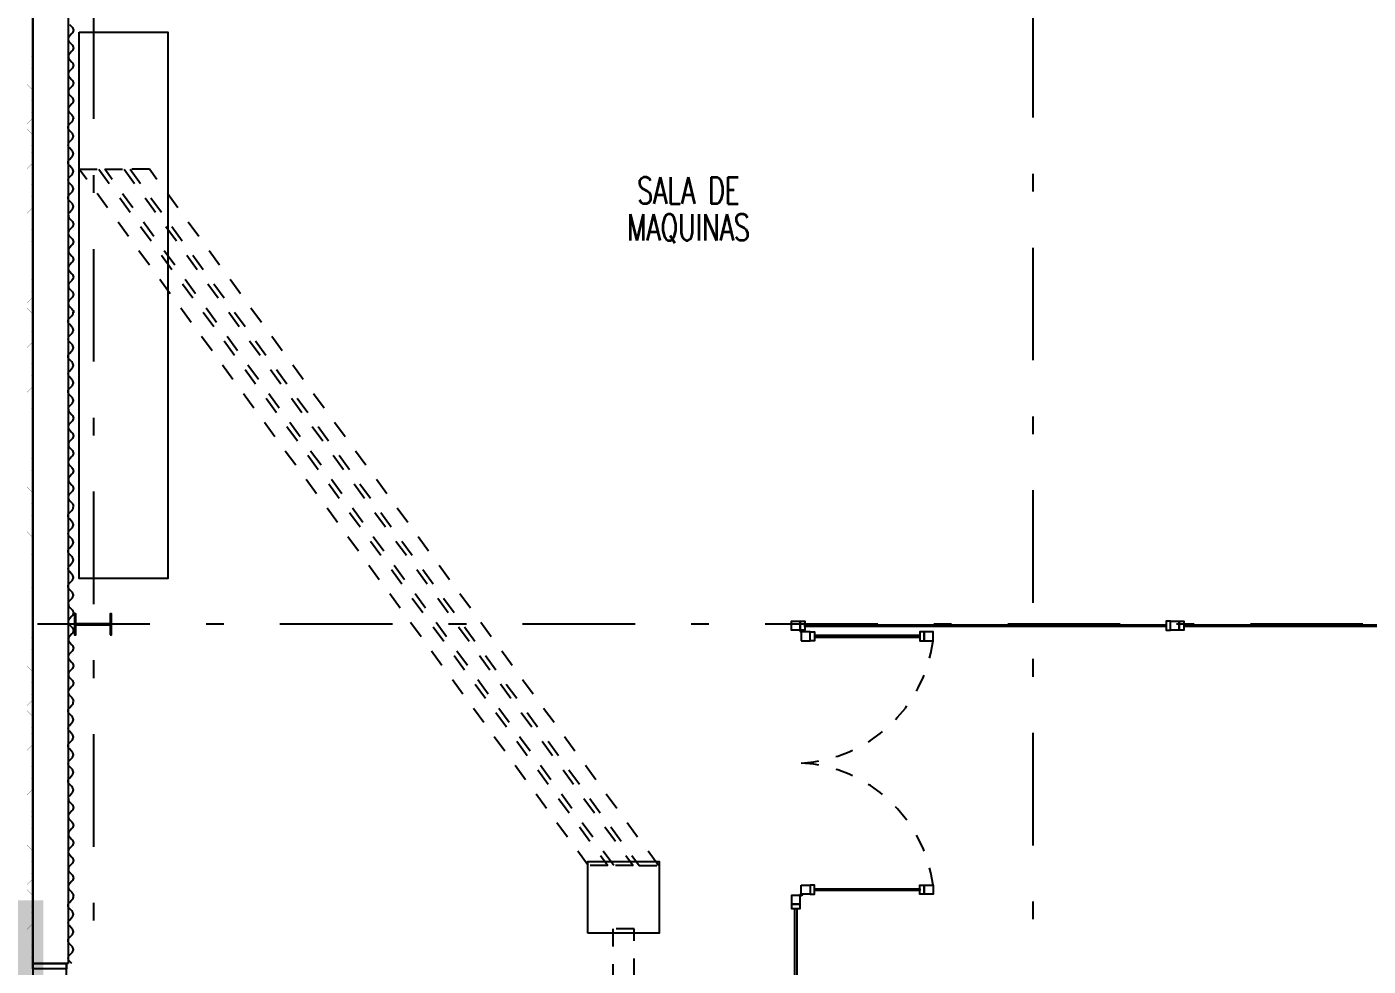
# Model space of a CAD drawing. Header units: millimetres. Extents: x -579 to 213, y -67 to 509.
# Drawn here: x -53.42 to -45.85, y 35.49 to 40.79 of the extents above; entities that cross this region are included whole.
import ezdxf
from ezdxf.enums import TextEntityAlignment as Align
from ezdxf.xclip import XClip

# ---------------------------------------------------------------- set-up
doc = ezdxf.new("R2010")
doc.units = ezdxf.units.MM
doc.header["$LTSCALE"] = 0.1
for name, pattern in [('X REF - ANELO INST bind$0$X REF - ANELO$0$DASHDOT2', [12.7, 6.35, -3.175, 0, -3.175]), ('X REF - ANELO INST bind$0$X REF - ANELO$0$DASHED2', [0.375, 0.25, -0.125]), ('X REF - ANELO INST bind$0$X REF - ANELO$0$HIDDEN2', [0.1875, 0.125, -0.0625])]:
    doc.linetypes.add(name, pattern=pattern)
for name, color, linetype in [('X REF - ANELO INST bind$0$X REF - ANELO EXT$0$A-GRANZA', 8, 'Continuous'), ('X REF - ANELO INST bind$0$X REF - ANELO$0$A-CHAPA ACANALADA', 8, 'Continuous'), ('X REF - ANELO INST bind$0$X REF - ANELO$0$A-CHAPA TRAPEZOIDAL', 8, 'Continuous'), ('X REF - ANELO INST bind$0$X REF - ANELO$0$A-TABIQUE HºAº', 7, 'Continuous'), ('X REF - ANELO INST bind$0$X REF - ANELO$0$C-METALICA', 8, 'Continuous'), ('X REF - ANELO INST bind$0$X REF - ANELO$0$IE-CAÑEROS', 8, 'Continuous'), ('X REF - ANELO INST bind$0$X REF - ANELO$0$MET-COLUMNA METALICA', 7, 'Continuous'), ('X REF - ANELO INST bind$0$X REF - ANELO$0$MET-EJE CABRIADAS', 8, 'X REF - ANELO INST bind$0$X REF - ANELO$0$DASHDOT2'), ('X REF - ANELO INST bind$0$X REF - ANELO$0$PROY-CAÑEROS', 8, 'X REF - ANELO INST bind$0$X REF - ANELO$0$HIDDEN2'), ('X REF - ANELO INST bind$0$X REF - ANELO$0$R-NOMBRE LOCAL', 7, 'Continuous')]:
    doc.layers.add(name, color=color, linetype=linetype)
doc.styles.add('X REF - ANELO INST bind$0$X REF - ANELO$0$VAUX', font='romans.shx', dxfattribs={"width": 0.85})

# ---------------------------------------------------------------- blocks, each defined once
blk = doc.blocks.new('X REF - ANELO INST bind$0$X REF - ANELO$0$COL MET 20')
at = {"layer": 'X REF - ANELO INST bind$0$X REF - ANELO$0$MET-COLUMNA METALICA'}
blk.add_hatch(color=256, dxfattribs=at).paths.add_polyline_path([(-0.0971, -0.0036, -0.414214), (-0.0935, 0), (0.0935, 0, -0.414214), (0.0971, -0.0036), (0.0971, -0.0568), (0.1045, -0.0568), (0.1045, 0.0615), (0.0971, 0.0615), (0.0971, 0.0083, -0.414214), (0.0935, 0.0047), (-0.0935, 0.0047, -0.414214), (-0.0971, 0.0083), (-0.0971, 0.0615), (-0.1045, 0.0615), (-0.1045, -0.0568), (-0.0971, -0.0568)])
blk.add_lwpolyline([(-0.0971, -0.0568), (-0.1045, -0.0568), (-0.1045, 0.0615), (-0.0971, 0.0615), (-0.0971, 0.0083, 0.414214), (-0.0935, 0.0047), (0.0935, 0.0047, 0.414214), (0.0971, 0.0083), (0.0971, 0.0615), (0.1045, 0.0615), (0.1045, -0.0568), (0.0971, -0.0568), (0.0971, -0.0036, 0.414214), (0.0935, 0), (-0.0935, 0, 0.414214), (-0.0971, -0.0036)], format="xyb", close=True, dxfattribs=at)
blk = doc.blocks.new('X REF - ANELO INST bind$0$X REF - ANELO EXT')
at = {"layer": 'X REF - ANELO INST bind$0$X REF - ANELO EXT$0$A-GRANZA'}
h = blk.add_hatch(dxfattribs=at)
h.set_pattern_fill('AR-CONC', color=256, scale=0.005)
h.paths.add_polyline_path([(-41.9489, -3.4173), (-41.9489, -4.0173), (-42.5489, -4.0173), (-42.5489, -3.4173)])
h.paths.add_polyline_path([(-56.044, -4.0173), (-56.644, -4.0173), (-56.644, -3.4173), (-56.044, -3.4173)])
h.paths.add_polyline_path([(-53.3284, 35.8599), (-53.3284, 32.3713), (-57.0987, 32.3713), (-57.0987, 17.3824), (-55.5284, 17.3824), (-55.5284, -2.5346), (-39.9626, -2.5346), (-39.9625, -5.8465), (-58.1316, -5.8465), (-58.1316, 35.8599)])
h.paths.add_polyline_path([(-56.044, 15.4812), (-56.644, 15.4812), (-56.644, 16.0812), (-56.044, 16.0812)])
blk = doc.blocks.new('X REF - ANELO INST bind$0$X REF - ANELO$0$N Local')
at = {"layer": 'X REF - ANELO INST bind$0$X REF - ANELO$0$R-NOMBRE LOCAL', "lineweight": 0, "style": 'X REF - ANELO INST bind$0$X REF - ANELO$0$VAUX', "width": 0.85}
for p in [(6337.5718, -934.4549), (6337.5718, -934.7149)]:
    blk.add_attdef('NOMBRE', text='', height=0.1823, dxfattribs=at).set_placement(p, align=Align.CENTER)
blk = doc.blocks.new('X REF - ANELO INST bind$0$X REF - ANELO')
at = {"layer": 'X REF - ANELO INST bind$0$X REF - ANELO$0$A-CHAPA ACANALADA', "elevation": 0}
for points in [[(-53.1813, 40.8062), (-53.1672, 40.7922, -0.414214), (-53.1672, 40.7547), (-53.1813, 40.7406, 0.414214), (-53.1813, 40.7062), (-53.1672, 40.6922, -0.414214), (-53.1672, 40.6547), (-53.1813, 40.6406, 0.414214), (-53.1813, 40.6075), (-53.1672, 40.5935, -0.414214), (-53.1672, 40.556), (-53.1813, 40.5419, 0.414214), (-53.1813, 40.5075), (-53.1672, 40.4935, -0.414214), (-53.1672, 40.456), (-53.1813, 40.4419, 0.414214), (-53.1813, 40.4089), (-53.1672, 40.3948, -0.414214), (-53.1672, 40.3573), (-53.1813, 40.3433, 0.414214), (-53.1813, 40.3089), (-53.1672, 40.2948, -0.219544), (-53.1593, 40.2734, -0.923906)], [(-53.1876, 39.7277), (-53.1876, 39.728, -0.181707), (-53.1813, 39.7449), (-53.1672, 39.759, 0.414214), (-53.1672, 39.7965), (-53.1813, 39.8105, -0.414214), (-53.1813, 39.8449), (-53.1672, 39.859, 0.414214), (-53.1672, 39.8965), (-53.1813, 39.9105, -0.414214), (-53.1813, 39.9436), (-53.1672, 39.9576, 0.414214), (-53.1672, 39.9951), (-53.1813, 40.0092, -0.414214), (-53.1813, 40.0436), (-53.1672, 40.0576, 0.414214), (-53.1672, 40.0951), (-53.1813, 40.1092, -0.414214), (-53.1813, 40.1423), (-53.1672, 40.1563, 0.414214), (-53.1672, 40.1938), (-53.1813, 40.2078, -0.414214), (-53.1813, 40.2423), (-53.1672, 40.2563, 0.219544), (-53.1593, 40.2777, 0.923906)], [(-53.1876, 39.7283), (-53.1876, 39.728, 0.181707), (-53.1813, 39.7111), (-53.1672, 39.6971, -0.414214), (-53.1672, 39.6596), (-53.1813, 39.6455, 0.414214), (-53.1813, 39.6111), (-53.1672, 39.5971, -0.414214), (-53.1672, 39.5596), (-53.1813, 39.5455, 0.414214), (-53.1813, 39.5125), (-53.1672, 39.4984, -0.414214), (-53.1672, 39.4609), (-53.1813, 39.4469, 0.414214), (-53.1813, 39.4125), (-53.1672, 39.3984, -0.414214), (-53.1672, 39.3609), (-53.1813, 39.3469, 0.414214), (-53.1813, 39.3138), (-53.1672, 39.2998, -0.414214), (-53.1672, 39.2623), (-53.1813, 39.2482, 0.414214), (-53.1813, 39.2138), (-53.1672, 39.1998, -0.219544), (-53.1593, 39.1783, -0.923906)], [(-53.1876, 38.6326), (-53.1876, 38.633, -0.181707), (-53.1813, 38.6499), (-53.1672, 38.6639, 0.414214), (-53.1672, 38.7014), (-53.1813, 38.7154, -0.414214), (-53.1813, 38.7499), (-53.1672, 38.7639, 0.414214), (-53.1672, 38.8014), (-53.1813, 38.8154, -0.414214), (-53.1813, 38.8485), (-53.1672, 38.8626, 0.414214), (-53.1672, 38.9001), (-53.1813, 38.9141, -0.414214), (-53.1813, 38.9485), (-53.1672, 38.9626, 0.414214), (-53.1672, 39.0001), (-53.1813, 39.0141, -0.414214), (-53.1813, 39.0472), (-53.1672, 39.0612, 0.414214), (-53.1672, 39.0987), (-53.1813, 39.1128, -0.414214), (-53.1813, 39.1472), (-53.1672, 39.1612, 0.219544), (-53.1593, 39.1826, 0.923906)], [(-53.1876, 38.6333), (-53.1876, 38.633, 0.181707), (-53.1813, 38.6161), (-53.1672, 38.6021, -0.414214), (-53.1672, 38.5646), (-53.1813, 38.5505, 0.414214), (-53.1813, 38.5161), (-53.1672, 38.5021, -0.414214), (-53.1672, 38.4646), (-53.1813, 38.4505, 0.414214), (-53.1813, 38.4175), (-53.1672, 38.4034, -0.414214), (-53.1672, 38.3659), (-53.1813, 38.3519, 0.414214), (-53.1813, 38.3175), (-53.1672, 38.3034, -0.414214), (-53.1672, 38.2659), (-53.1813, 38.2519, 0.414214), (-53.1813, 38.2188), (-53.1672, 38.2047, -0.414214), (-53.1672, 38.1672), (-53.1813, 38.1532, 0.414214), (-53.1813, 38.1188), (-53.1672, 38.1047, -0.219544), (-53.1593, 38.0833, -0.923906)], [(-53.1876, 37.5333), (-53.1876, 37.5336, -0.181707), (-53.1813, 37.5505), (-53.1672, 37.5646, 0.414214), (-53.1672, 37.6021), (-53.1813, 37.6161, -0.414214), (-53.1813, 37.6505), (-53.1672, 37.6646, 0.414214), (-53.1672, 37.7021), (-53.1813, 37.7161, -0.414214), (-53.1813, 37.7492), (-53.1672, 37.7633, 0.414214), (-53.1672, 37.8008), (-53.1813, 37.8148, -0.414214), (-53.1813, 37.8492), (-53.1672, 37.8633, 0.414214), (-53.1672, 37.9008), (-53.1813, 37.9148, -0.414214), (-53.1813, 37.9479), (-53.1672, 37.9619, 0.414214), (-53.1672, 37.9994), (-53.1813, 38.0135, -0.414214), (-53.1813, 38.0479), (-53.1672, 38.0619, 0.219544), (-53.1593, 38.0833, 0.923906)], [(-53.1876, 37.5333), (-53.1876, 37.533, 0.181707), (-53.1813, 37.5161), (-53.1672, 37.5021, -0.414214), (-53.1672, 37.4646), (-53.1813, 37.4505, 0.414214), (-53.1813, 37.4161), (-53.1672, 37.4021, -0.414214), (-53.1672, 37.3646), (-53.1813, 37.3505, 0.414214), (-53.1813, 37.3175), (-53.1672, 37.3034, -0.414214), (-53.1672, 37.2659), (-53.1813, 37.2519, 0.414214), (-53.1813, 37.2175), (-53.1672, 37.2034, -0.414214), (-53.1672, 37.1659), (-53.1813, 37.1519, 0.414214), (-53.1813, 37.1188), (-53.1672, 37.1047, -0.414214), (-53.1672, 37.0672), (-53.1813, 37.0532, 0.414214), (-53.1813, 37.0188), (-53.1672, 37.0047, -0.219544), (-53.1593, 36.9833, -0.923906)], [(-53.1876, 36.4333), (-53.1876, 36.4336, -0.181707), (-53.1813, 36.4505), (-53.1672, 36.4646, 0.414214), (-53.1672, 36.5021), (-53.1813, 36.5161, -0.414214), (-53.1813, 36.5505), (-53.1672, 36.5646, 0.414214), (-53.1672, 36.6021), (-53.1813, 36.6161, -0.414214), (-53.1813, 36.6492), (-53.1672, 36.6633, 0.414214), (-53.1672, 36.7008), (-53.1813, 36.7148, -0.414214), (-53.1813, 36.7492), (-53.1672, 36.7633, 0.414214), (-53.1672, 36.8008), (-53.1813, 36.8148, -0.414214), (-53.1813, 36.8479), (-53.1672, 36.8619, 0.414214), (-53.1672, 36.8994), (-53.1813, 36.9135, -0.414214), (-53.1813, 36.9479), (-53.1672, 36.9619, 0.219544), (-53.1593, 36.9833, 0.923906)], [(-53.1876, 36.434), (-53.1876, 36.4336, 0.181707), (-53.1813, 36.4168), (-53.1672, 36.4027, -0.414214), (-53.1672, 36.3652), (-53.1813, 36.3512, 0.414214), (-53.1813, 36.3168), (-53.1672, 36.3027, -0.414214), (-53.1672, 36.2652), (-53.1813, 36.2512, 0.414214), (-53.1813, 36.2181), (-53.1672, 36.204, -0.414214), (-53.1672, 36.1665), (-53.1813, 36.1525, 0.414214), (-53.1813, 36.1181), (-53.1672, 36.104, -0.414214), (-53.1672, 36.0665), (-53.1813, 36.0525, 0.414214), (-53.1813, 36.0194), (-53.1672, 36.0054, -0.414214), (-53.1672, 35.9679), (-53.1813, 35.9538, 0.414214), (-53.1813, 35.9194), (-53.1672, 35.9054, -0.219544), (-53.1593, 35.884, -0.923906)], [(-53.168, 35.5035), (-53.1813, 35.5168, -0.414214), (-53.1813, 35.5498), (-53.1672, 35.5639, 0.414214), (-53.1672, 35.6014), (-53.1813, 35.6154, -0.414214), (-53.1813, 35.6498), (-53.1672, 35.6639, 0.414214), (-53.1672, 35.7014), (-53.1813, 35.7154, -0.414214), (-53.1813, 35.7485), (-53.1672, 35.7625, 0.414214), (-53.1672, 35.8), (-53.1813, 35.8141, -0.414214), (-53.1813, 35.8485), (-53.1672, 35.8625, 0.219544), (-53.1593, 35.884)]]:
    blk.add_lwpolyline(points, format="xyb", dxfattribs=at)
at = {"layer": 'X REF - ANELO INST bind$0$X REF - ANELO$0$A-CHAPA TRAPEZOIDAL', "linetype": 'X REF - ANELO INST bind$0$X REF - ANELO$0$HIDDEN2'}
for points in [[(-53.3922, 40.8083, 0.0006, 0.0006, 0), (-53.3922, 40.7783, 0.0006, 0.0006, 0), (-53.4205, 40.7501, 0.0006, 0.0006, 0), (-53.4205, 40.7201, 0.0006, 0.0006, 0), (-53.3922, 40.6918, 0.0006, 0.0006, 0), (-53.3922, 40.6618, 0.0006, 0.0006, 0), (-53.3962, 40.6578, 0.0006, 0.0006, 0), (-53.3962, 40.6278, 0.0006, 0.0006, 0), (-53.3922, 40.6238, 0.0006, 0.0006, 0), (-53.3922, 40.5938, 0.0006, 0.0006, 0), (-53.3962, 40.5898, 0.0006, 0.0006, 0), (-53.3962, 40.5598, 0.0006, 0.0006, 0), (-53.3922, 40.5558, 0.0006, 0.0006, 0), (-53.3922, 40.5258, 0.0006, 0.0006, 0), (-53.4205, 40.4975, 0.0006, 0.0006, 0), (-53.4205, 40.4675, 0.0006, 0.0006, 0), (-53.3922, 40.4392, 0.0006, 0.0006, 0), (-53.3922, 40.4092, 0.0006, 0.0006, 0), (-53.3962, 40.4052, 0.0006, 0.0006, 0), (-53.3962, 40.3752, 0.0006, 0.0006, 0), (-53.3922, 40.3712, 0.0006, 0.0006, 0), (-53.3922, 40.3412, 0.0006, 0.0006, 0), (-53.3962, 40.3372, 0.0006, 0.0006, 0), (-53.3962, 40.3072, 0.0006, 0.0006, 0), (-53.3922, 40.3032, 0.0006, 0.0006, 0), (-53.3922, 40.2732, 0.0006, 0.0006, 0), (-53.4205, 40.2449, 0.0006, 0.0006, 0), (-53.4205, 40.2149, 0.0006, 0.0006, 0), (-53.3922, 40.1866, 0.0006, 0.0006, 0), (-53.3922, 40.1566, 0.0006, 0.0006, 0), (-53.3962, 40.1526, 0.0006, 0.0006, 0), (-53.3962, 40.1226, 0.0006, 0.0006, 0), (-53.3922, 40.1186, 0.0006, 0.0006, 0), (-53.3922, 40.0886, 0.0006, 0.0006, 0), (-53.3962, 40.0846, 0.0006, 0.0006, 0), (-53.3962, 40.0546, 0.0006, 0.0006, 0), (-53.3922, 40.0506, 0.0006, 0.0006, 0), (-53.3922, 40.0206, 0.0006, 0.0006, 0), (-53.4205, 39.9924, 0.0006, 0.0006, 0), (-53.4205, 39.9624, 0.0006, 0.0006, 0), (-53.3922, 39.9341, 0.0006, 0.0006, 0), (-53.3922, 39.9041, 0.0006, 0.0006, 0), (-53.3962, 39.9001, 0.0006, 0.0006, 0), (-53.3962, 39.8701, 0.0006, 0.0006, 0), (-53.3922, 39.8661, 0.0006, 0.0006, 0), (-53.3922, 39.8361, 0.0006, 0.0006, 0), (-53.3962, 39.8321, 0.0006, 0.0006, 0), (-53.3962, 39.8021, 0.0006, 0.0006, 0), (-53.3922, 39.7981, 0.0006, 0.0006, 0), (-53.3922, 39.7681, 0.0006, 0.0006, 0), (-53.4205, 39.7398, 0.0006, 0.0006, 0), (-53.4205, 39.7098, 0.0006, 0.0006, 0), (-53.3922, 39.6815, 0.0006, 0.0006, 0), (-53.3922, 39.6515, 0.0006, 0.0006, 0), (-53.3962, 39.6475, 0.0006, 0.0006, 0), (-53.3962, 39.6175, 0.0006, 0.0006, 0), (-53.3922, 39.6135, 0.0006, 0.0006, 0), (-53.3922, 39.5835, 0.0006, 0.0006, 0), (-53.3962, 39.5795, 0.0006, 0.0006, 0), (-53.3962, 39.5495, 0.0006, 0.0006, 0), (-53.3922, 39.5455, 0.0006, 0.0006, 0), (-53.3922, 39.5155, 0.0006, 0.0006, 0), (-53.4205, 39.4872, 0.0006, 0.0006, 0), (-53.4205, 39.4572, 0.0006, 0.0006, 0), (-53.3922, 39.4289, 0, 0, 0)], [(-53.3922, 39.4289, 0.0006, 0.0006, 0), (-53.3922, 39.3989, 0.0006, 0.0006, 0), (-53.3962, 39.3949, 0.0006, 0.0006, 0), (-53.3962, 39.3644, 0.0006, 0.0006, 0), (-53.3922, 39.3604, 0.0006, 0.0006, 0), (-53.3922, 39.3304, 0.0006, 0.0006, 0), (-53.3962, 39.3264, 0.0006, 0.0006, 0), (-53.3962, 39.2964, 0.0006, 0.0006, 0), (-53.3922, 39.2924, 0.0006, 0.0006, 0), (-53.3922, 39.2624, 0.0006, 0.0006, 0), (-53.4205, 39.2341, 0.0006, 0.0006, 0), (-53.4205, 39.2041, 0.0006, 0.0006, 0), (-53.3922, 39.1758, 0.0006, 0.0006, 0), (-53.3922, 39.1458, 0.0006, 0.0006, 0), (-53.3962, 39.1418, 0.0006, 0.0006, 0), (-53.3962, 39.1118, 0.0006, 0.0006, 0), (-53.3922, 39.1078, 0.0006, 0.0006, 0), (-53.3922, 39.0778, 0.0006, 0.0006, 0), (-53.3962, 39.0738, 0.0006, 0.0006, 0), (-53.3962, 39.0438, 0.0006, 0.0006, 0), (-53.3922, 39.0398, 0.0006, 0.0006, 0), (-53.3922, 39.0098, 0.0006, 0.0006, 0), (-53.4205, 38.9815, 0.0006, 0.0006, 0), (-53.4205, 38.9515, 0.0006, 0.0006, 0), (-53.3922, 38.9232, 0.0006, 0.0006, 0), (-53.3922, 38.8932, 0.0006, 0.0006, 0), (-53.3962, 38.8892, 0.0006, 0.0006, 0), (-53.3962, 38.8592, 0.0006, 0.0006, 0), (-53.3922, 38.8552, 0.0006, 0.0006, 0), (-53.3922, 38.8252, 0.0006, 0.0006, 0), (-53.3962, 38.8212, 0.0006, 0.0006, 0), (-53.3962, 38.7912, 0.0006, 0.0006, 0), (-53.3922, 38.7872, 0.0006, 0.0006, 0), (-53.3922, 38.7572, 0.0006, 0.0006, 0), (-53.4205, 38.7289, 0.0006, 0.0006, 0), (-53.4205, 38.6989, 0.0006, 0.0006, 0), (-53.3922, 38.6707, 0.0006, 0.0006, 0), (-53.3922, 38.6407, 0.0006, 0.0006, 0), (-53.3962, 38.6367, 0.0006, 0.0006, 0), (-53.3962, 38.6067, 0.0006, 0.0006, 0), (-53.3922, 38.6027, 0.0006, 0.0006, 0), (-53.3922, 38.5727, 0.0006, 0.0006, 0), (-53.3962, 38.5687, 0.0006, 0.0006, 0), (-53.3962, 38.5387, 0.0006, 0.0006, 0), (-53.3922, 38.5347, 0.0006, 0.0006, 0), (-53.3922, 38.5047, 0.0006, 0.0006, 0), (-53.4205, 38.4764, 0.0006, 0.0006, 0), (-53.4205, 38.4464, 0.0006, 0.0006, 0), (-53.3922, 38.4181, 0.0006, 0.0006, 0), (-53.3922, 38.3881, 0.0006, 0.0006, 0), (-53.3962, 38.3841, 0.0006, 0.0006, 0), (-53.3962, 38.3541, 0.0006, 0.0006, 0), (-53.3922, 38.3501, 0.0006, 0.0006, 0), (-53.3922, 38.3201, 0.0006, 0.0006, 0), (-53.3962, 38.3161, 0.0006, 0.0006, 0), (-53.3962, 38.2861, 0.0006, 0.0006, 0), (-53.3922, 38.2821, 0.0006, 0.0006, 0), (-53.3922, 38.2521, 0.0006, 0.0006, 0), (-53.4205, 38.2238, 0.0006, 0.0006, 0), (-53.4205, 38.1938, 0.0006, 0.0006, 0), (-53.3922, 38.1655, 0.0006, 0.0006, 0), (-53.3922, 38.1355, 0.0006, 0.0006, 0), (-53.3962, 38.1315, 0.0006, 0.0006, 0), (-53.3962, 38.1015, 0.0006, 0.0006, 0), (-53.3922, 38.0975, 0.0006, 0.0006, 0), (-53.3922, 38.0675, 0.0006, 0.0006, 0), (-53.3962, 38.0635, 0.0006, 0.0006, 0), (-53.3962, 38.0335, 0.0006, 0.0006, 0), (-53.3922, 38.0295, 0.0006, 0.0006, 0), (-53.3922, 37.9995, 0.0006, 0.0006, 0), (-53.4205, 37.9712, 0.0006, 0.0006, 0), (-53.4205, 37.9412, 0.0006, 0.0006, 0), (-53.3922, 37.913, 0, 0, 0)], [(-53.3922, 37.913, 0.0006, 0.0006, 0), (-53.3922, 37.883, 0.0006, 0.0006, 0), (-53.3962, 37.879, 0.0006, 0.0006, 0), (-53.3962, 37.8484, 0.0006, 0.0006, 0), (-53.3922, 37.8444, 0.0006, 0.0006, 0), (-53.3922, 37.8144, 0.0006, 0.0006, 0), (-53.3962, 37.8104, 0.0006, 0.0006, 0), (-53.3962, 37.7804, 0.0006, 0.0006, 0), (-53.3922, 37.7764, 0.0006, 0.0006, 0), (-53.3922, 37.7464, 0.0006, 0.0006, 0), (-53.4205, 37.7181, 0.0006, 0.0006, 0), (-53.4205, 37.6881, 0.0006, 0.0006, 0), (-53.3922, 37.6598, 0.0006, 0.0006, 0), (-53.3922, 37.6298, 0.0006, 0.0006, 0), (-53.3962, 37.6258, 0.0006, 0.0006, 0), (-53.3962, 37.5958, 0.0006, 0.0006, 0), (-53.3922, 37.5918, 0.0006, 0.0006, 0), (-53.3922, 37.5618, 0.0006, 0.0006, 0), (-53.3962, 37.5578, 0.0006, 0.0006, 0), (-53.3962, 37.5278, 0.0006, 0.0006, 0), (-53.3922, 37.5238, 0.0006, 0.0006, 0), (-53.3922, 37.4938, 0.0006, 0.0006, 0), (-53.4205, 37.4655, 0.0006, 0.0006, 0), (-53.4205, 37.4355, 0.0006, 0.0006, 0), (-53.3922, 37.4072, 0.0006, 0.0006, 0), (-53.3922, 37.3772, 0.0006, 0.0006, 0), (-53.3962, 37.3732, 0.0006, 0.0006, 0), (-53.3962, 37.3432, 0.0006, 0.0006, 0), (-53.3922, 37.3392, 0.0006, 0.0006, 0), (-53.3922, 37.3092, 0.0006, 0.0006, 0), (-53.3962, 37.3052, 0.0006, 0.0006, 0), (-53.3962, 37.2752, 0.0006, 0.0006, 0), (-53.3922, 37.2712, 0.0006, 0.0006, 0), (-53.3922, 37.2412, 0.0006, 0.0006, 0), (-53.4205, 37.213, 0.0006, 0.0006, 0), (-53.4205, 37.183, 0.0006, 0.0006, 0), (-53.3922, 37.1547, 0.0006, 0.0006, 0), (-53.3922, 37.1247, 0.0006, 0.0006, 0), (-53.3962, 37.1207, 0.0006, 0.0006, 0), (-53.3962, 37.0907, 0.0006, 0.0006, 0), (-53.3922, 37.0867, 0.0006, 0.0006, 0), (-53.3922, 37.0567, 0.0006, 0.0006, 0), (-53.3962, 37.0527, 0.0006, 0.0006, 0), (-53.3962, 37.0227, 0.0006, 0.0006, 0), (-53.3922, 37.0187, 0.0006, 0.0006, 0), (-53.3922, 36.9887, 0.0006, 0.0006, 0), (-53.4205, 36.9604, 0.0006, 0.0006, 0), (-53.4205, 36.9304, 0.0006, 0.0006, 0), (-53.3922, 36.9021, 0.0006, 0.0006, 0), (-53.3922, 36.8721, 0.0006, 0.0006, 0), (-53.3962, 36.8681, 0.0006, 0.0006, 0), (-53.3962, 36.8381, 0.0006, 0.0006, 0), (-53.3922, 36.8341, 0.0006, 0.0006, 0), (-53.3922, 36.8041, 0.0006, 0.0006, 0), (-53.3962, 36.8001, 0.0006, 0.0006, 0), (-53.3962, 36.7701, 0.0006, 0.0006, 0), (-53.3922, 36.7661, 0.0006, 0.0006, 0), (-53.3922, 36.7361, 0.0006, 0.0006, 0), (-53.4205, 36.7078, 0.0006, 0.0006, 0), (-53.4205, 36.6778, 0.0006, 0.0006, 0), (-53.3922, 36.6495, 0.0006, 0.0006, 0), (-53.3922, 36.6195, 0.0006, 0.0006, 0), (-53.3962, 36.6155, 0.0006, 0.0006, 0), (-53.3962, 36.5855, 0.0006, 0.0006, 0), (-53.3922, 36.5815, 0.0006, 0.0006, 0), (-53.3922, 36.5515, 0.0006, 0.0006, 0), (-53.3962, 36.5475, 0.0006, 0.0006, 0), (-53.3962, 36.5175, 0.0006, 0.0006, 0), (-53.3922, 36.5135, 0.0006, 0.0006, 0), (-53.3922, 36.4835, 0.0006, 0.0006, 0), (-53.4205, 36.4553, 0.0006, 0.0006, 0), (-53.4205, 36.4253, 0.0006, 0.0006, 0), (-53.3922, 36.397, 0, 0, 0)], [(-53.3922, 36.397, 0.0006, 0.0006, 0), (-53.3922, 36.367, 0.0006, 0.0006, 0), (-53.3962, 36.363, 0.0006, 0.0006, 0), (-53.3962, 36.3324, 0.0006, 0.0006, 0), (-53.3922, 36.3284, 0.0006, 0.0006, 0), (-53.3922, 36.2984, 0.0006, 0.0006, 0), (-53.3962, 36.2944, 0.0006, 0.0006, 0), (-53.3962, 36.2644, 0.0006, 0.0006, 0), (-53.3922, 36.2604, 0.0006, 0.0006, 0), (-53.3922, 36.2304, 0.0006, 0.0006, 0), (-53.4205, 36.2021, 0.0006, 0.0006, 0), (-53.4205, 36.1721, 0.0006, 0.0006, 0), (-53.3922, 36.1438, 0.0006, 0.0006, 0), (-53.3922, 36.1138, 0.0006, 0.0006, 0), (-53.3962, 36.1098, 0.0006, 0.0006, 0), (-53.3962, 36.0798, 0.0006, 0.0006, 0), (-53.3922, 36.0758, 0.0006, 0.0006, 0), (-53.3922, 36.0458, 0.0006, 0.0006, 0), (-53.3962, 36.0418, 0.0006, 0.0006, 0), (-53.3962, 36.0118, 0.0006, 0.0006, 0), (-53.3922, 36.0078, 0.0006, 0.0006, 0), (-53.3922, 35.9778, 0.0006, 0.0006, 0), (-53.4205, 35.9496, 0.0006, 0.0006, 0), (-53.4205, 35.9196, 0.0006, 0.0006, 0), (-53.3922, 35.8913, 0.0006, 0.0006, 0), (-53.3922, 35.8613, 0.0006, 0.0006, 0), (-53.3962, 35.8573, 0.0006, 0.0006, 0), (-53.3962, 35.8273, 0.0006, 0.0006, 0), (-53.3922, 35.8233, 0.0006, 0.0006, 0), (-53.3922, 35.7933, 0.0006, 0.0006, 0), (-53.3962, 35.7893, 0.0006, 0.0006, 0), (-53.3962, 35.7593, 0.0006, 0.0006, 0), (-53.3922, 35.7553, 0.0006, 0.0006, 0), (-53.3922, 35.7253, 0.0006, 0.0006, 0), (-53.4205, 35.697, 0.0006, 0.0006, 0), (-53.4205, 35.667, 0.0006, 0.0006, 0), (-53.3922, 35.6387, 0.0006, 0.0006, 0), (-53.3922, 35.6087, 0.0006, 0.0006, 0), (-53.3962, 35.6047, 0.0006, 0.0006, 0), (-53.3962, 35.5747, 0.0006, 0.0006, 0), (-53.3922, 35.5707, 0.0006, 0.0006, 0), (-53.3922, 35.5407, 0.0006, 0.0006, 0), (-53.3962, 35.5367, 0.0006, 0.0006, 0), (-53.3962, 35.5067, 0.0006, 0.0006, 0), (-53.393, 35.5035, 0.0006, 0.0006, 0)]]:
    blk.add_lwpolyline(points, format="xyseb", dxfattribs=at)
at = {"layer": 'X REF - ANELO INST bind$0$X REF - ANELO$0$A-TABIQUE HºAº'}
for p, q in [((-53.3884, 41.778), (-53.3884, 35.5035, 0)), ((-53.1884, 41.578), (-53.1884, 35.5035, 0))]:
    blk.add_line(p, q, dxfattribs=at)
at = {"layer": 'X REF - ANELO INST bind$0$X REF - ANELO$0$A-TABIQUE HºAº', "elevation": 0}
blk.add_lwpolyline([(-53.1884, 35.5035), (-53.3884, 35.5035), (-53.3884, 41.578), (-53.1884, 41.578)], close=True, dxfattribs=at)
at = {"layer": 'X REF - ANELO INST bind$0$X REF - ANELO$0$C-METALICA'}
for points in [[(-49.0547, 37.3866), (-49.1047, 37.3866), (-49.1047, 37.4366), (-49.0547, 37.4366)], [(-46.9142, 37.3866), (-46.9642, 37.3866), (-46.9642, 37.4366), (-46.9142, 37.4366)], [(-49.0492, 37.3257), (-48.9992, 37.3257), (-48.9992, 37.3757), (-49.0492, 37.3757)], [(-48.3792, 37.3557), (-48.9742, 37.3557), (-48.9742, 37.3457), (-48.3792, 37.3457)], [(-48.3542, 37.3257), (-48.3042, 37.3257), (-48.3042, 37.3757), (-48.3542, 37.3757)], [(-49.0492, 35.9457), (-48.9992, 35.9457), (-48.9992, 35.8957), (-49.0492, 35.8957)], [(-48.3792, 35.9157), (-48.9742, 35.9157), (-48.9742, 35.9257), (-48.3792, 35.9257)], [(-48.3542, 35.9457), (-48.3042, 35.9457), (-48.3042, 35.8957), (-48.3542, 35.8957)], [(-49.0547, 35.8883), (-49.1047, 35.8883), (-49.1047, 35.8383), (-49.0547, 35.8383)], [(-49.0847, 33.7535), (-49.0847, 35.8133), (-49.0747, 35.8133), (-49.0747, 33.7535)], [(-53.3884, 35.5035), (-53.1984, 35.5035), (-53.1984, 35.4735), (-53.3884, 35.4735)], [(-53.1984, 35.5035), (-53.3884, 35.5035), (-53.3884, 34.3035), (-53.1984, 34.3035)]]:
    blk.add_lwpolyline(points, close=True, dxfattribs=at)
for points in [[(-49.0547, 37.4366), (-49.0297, 37.4366), (-49.0297, 37.3866), (-49.0547, 37.3866), (-49.0547, 37.4366)], [(-46.9642, 37.4366), (-46.9892, 37.4366), (-46.9892, 37.3866), (-46.9642, 37.3866), (-46.9642, 37.4366)], [(-46.9142, 37.4366), (-46.8892, 37.4366), (-46.8892, 37.3866), (-46.9142, 37.3866), (-46.9142, 37.4366)], [(-46.9892, 37.4066), (-49.0297, 37.4066), (-49.0297, 37.4166), (-46.9892, 37.4166)], [(-48.9992, 37.3757), (-48.9742, 37.3757), (-48.9742, 37.3257), (-48.9992, 37.3257), (-48.9992, 37.3757)], [(-48.3542, 37.3757), (-48.3792, 37.3757), (-48.3792, 37.3257), (-48.3542, 37.3257), (-48.3542, 37.3757)], [(-46.8892, 37.4166), (-44.8488, 37.4166), (-44.8488, 37.4066), (-46.8892, 37.4066)], [(-48.9992, 35.8957), (-48.9742, 35.8957), (-48.9742, 35.9457), (-48.9992, 35.9457), (-48.9992, 35.8957)], [(-48.3542, 35.8957), (-48.3792, 35.8957), (-48.3792, 35.9457), (-48.3542, 35.9457), (-48.3542, 35.8957)], [(-49.1047, 35.8383), (-49.1047, 35.8133), (-49.0547, 35.8133), (-49.0547, 35.8383), (-49.1047, 35.8383)]]:
    blk.add_lwpolyline(points, dxfattribs=at)
for centre in [(-49.0492, 37.3807), (-49.0492, 35.8907)]:
    blk.add_circle(centre, 0.005, dxfattribs=at)
at = {"layer": 'X REF - ANELO INST bind$0$X REF - ANELO$0$C-METALICA', "color": 8, "linetype": 'X REF - ANELO INST bind$0$X REF - ANELO$0$DASHED2'}
for centre, radius, start, end in [((-49.0928, 37.4297), 0.7953, 273.14513, 352.47984), ((-49.0938, 35.8402), 0.7967, 7.60391, 86.78596)]:
    blk.add_arc(centre, radius, start, end, dxfattribs=at)
at = {"layer": 'X REF - ANELO INST bind$0$X REF - ANELO$0$IE-CAÑEROS'}
for points in [[(-53.1256, 40.7618), (-52.6256, 40.7618), (-52.6256, 37.6781), (-53.1256, 37.6781)], [(-50.2551, 35.6755), (-50.2551, 36.079), (-49.8516, 36.079), (-49.8516, 35.6755)]]:
    blk.add_lwpolyline(points, close=True, dxfattribs=at)
at = {"layer": 'X REF - ANELO INST bind$0$X REF - ANELO$0$MET-EJE CABRIADAS'}
for p, q in [((-53.0439, -0.8271, -0.0011), (-53.0439, 42.1137, -0.0011)), ((-53.0439, -0.8271, -0.0011), (-53.0439, 42.1137, -0.0011)), ((-47.7395, -0.8196, 0.0194), (-47.7395, 42.1212, 0.0194)), ((-21.2176, 37.4187, -0.0001), (-54.2799, 37.4187, -0.0001))]:
    blk.add_line(p, q, dxfattribs=at)
at = {"layer": 'X REF - ANELO INST bind$0$X REF - ANELO$0$PROY-CAÑEROS'}
for points in [[(-50.2516, 36.0561), (-53.1256, 39.9881), (-53.0156, 39.9881), (-50.1416, 36.0561)], [(-50.1083, 36.0561), (-52.9824, 39.9881), (-52.8724, 39.9881), (-49.9983, 36.0561)], [(-49.8551, 36.0561), (-52.7291, 39.9881), (-52.8391, 39.9881), (-49.9651, 36.0561)], [(-49.9933, 33.4308), (-49.9933, 35.6988), (-50.1133, 35.6988), (-50.1133, 33.4308)]]:
    blk.add_lwpolyline(points, close=True, dxfattribs=at)
blk.add_blockref('X REF - ANELO INST bind$0$X REF - ANELO EXT', (0, 0))
ref = blk.add_blockref('X REF - ANELO INST bind$0$X REF - ANELO$0$N Local', (5020.3716, 787.3575), dxfattribs=dict(xscale=-0.7999999999999545, yscale=0.8000000000000114, zscale=0.8))
ref.add_attrib('NOMBRE', 'SALA DE', dxfattribs={"layer": 'X REF - ANELO INST bind$0$X REF - ANELO$0$R-NOMBRE LOCAL', "lineweight": 0, "height": 0.15, "style": 'X REF - ANELO INST bind$0$X REF - ANELO$0$VAUX', "width": 0.7}).set_placement((-49.6859, 39.7935), align=Align.CENTER)
ref.add_attrib('NOMBRE', 'MAQUINAS', dxfattribs={"layer": 'X REF - ANELO INST bind$0$X REF - ANELO$0$R-NOMBRE LOCAL', "lineweight": 0, "height": 0.15, "style": 'X REF - ANELO INST bind$0$X REF - ANELO$0$VAUX', "width": 0.7}).set_placement((-49.6859, 39.5856), align=Align.CENTER)
at = {"layer": 'X REF - ANELO INST bind$0$X REF - ANELO$0$MET-COLUMNA METALICA', "xscale": -1}
blk.add_blockref('X REF - ANELO INST bind$0$X REF - ANELO$0$COL MET 20', (-53.049, 37.4164, -0.0012), dxfattribs=at)
blk = doc.blocks.new('X REF - ANELO INST bind')
ref = blk.add_blockref('X REF - ANELO INST bind$0$X REF - ANELO', (0, 0))
XClip(ref).set_block_clipping_path([(-76.9680737415, -24.7711317477), (92.9860355418, 61.1669630168)])

msp = doc.modelspace()

# ---------------------------------------------------------------- block references
msp.add_blockref('X REF - ANELO INST bind', (0, 0))

doc.saveas('drawing.dxf')
